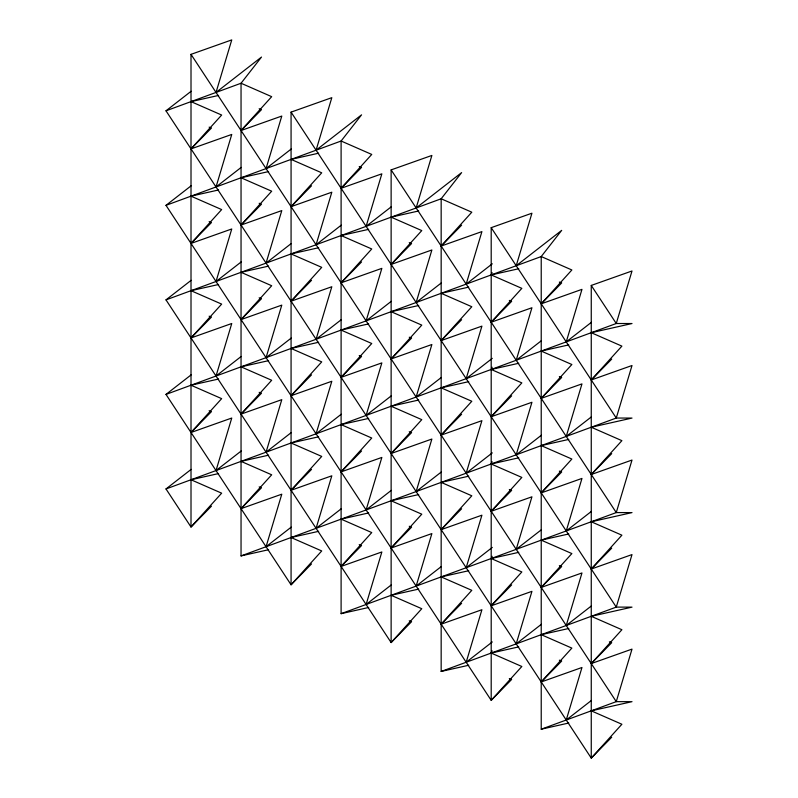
<?xml version="1.0" encoding="UTF-8"?>
<svg xmlns="http://www.w3.org/2000/svg" width="798" height="798" viewBox="0 0 798 798"><rect width="100%" height="100%" fill="white"/><g stroke="black" fill="none" stroke-linecap="round" stroke-linejoin="round"><path stroke-width="1.2" d="M541.363 340.716L516.206 360.277L531.937 307.739L491.199 322.202L521.832 288.357L491.199 274.931L492.147 272.697M541.363 435.249L516.206 454.81L531.937 402.272L491.199 416.736L521.832 382.89L491.199 369.464L492.147 367.23M541.363 529.772L516.206 549.343L531.937 496.805L491.199 511.269L521.832 477.423L491.199 463.997L492.147 461.763M541.363 624.305L516.206 643.876L531.937 591.338L491.199 605.802L521.832 571.957L491.199 558.53L492.147 556.296M191.151 185.784L165.994 205.345L491.199 700.335L521.832 666.49L491.199 653.063L492.147 650.829M241.186 167.4L216.029 186.971L231.759 134.433L191.011 148.887L221.654 115.042L191.011 101.625L218.582 95.431M291.21 149.027L266.063 168.587L281.794 116.049L241.046 130.513L271.679 96.668L241.046 83.241L165.994 110.812L591.258 758.1L611.707 737.222M241.186 261.934L216.029 281.504L231.759 228.966L191.011 243.42L221.654 209.575L191.011 196.158L218.582 189.964M291.21 243.55L266.063 263.121L281.794 210.582L241.046 225.046L271.679 191.201L241.046 177.774L268.607 171.58M341.245 225.176L316.088 244.737L331.818 192.198L291.071 206.662L321.714 172.817L291.071 159.391L318.641 153.196M241.186 356.467L216.029 376.028L231.759 323.499L191.011 337.953L221.654 304.108L191.011 290.691L218.582 284.497M391.269 206.792L366.122 226.353L381.853 173.824L341.105 188.278L371.738 154.433L341.105 141.017L165.994 205.345M291.21 338.083L266.063 357.654L281.794 305.115L241.046 319.579L271.679 285.734L241.046 272.308L268.607 266.113M341.245 319.709L316.088 339.27L331.818 286.731L291.071 301.195L321.714 267.35L291.071 253.924L318.641 247.729M241.186 451L216.029 470.561L231.759 418.032L191.011 432.486L221.654 398.641L191.011 385.225L218.582 379.03M391.269 301.325L366.122 320.886L381.853 268.357L341.105 282.811L371.738 248.966L341.105 235.55L368.666 229.345M291.21 432.616L266.063 452.187L281.794 399.648L241.046 414.112L271.679 380.267L241.046 366.841L268.607 360.646M441.304 282.941L416.147 302.502L431.878 249.974L391.13 264.427L421.773 230.582L391.13 217.166L418.701 210.961M341.245 414.242L316.088 433.803L331.818 381.264L291.071 395.728L321.714 361.883L291.071 348.457L318.641 342.262M492.296 263.809L466.182 284.128L481.912 231.59L441.164 246.043L471.798 212.198L441.164 198.782L165.994 299.878L391.13 642.56L411.588 621.682L409.254 620.804M391.269 395.858L366.122 415.419L381.853 362.891L341.105 377.344L371.738 343.499L341.105 330.083L368.666 323.878M291.21 527.149L266.063 546.72L281.794 494.181L241.046 508.645L271.679 474.8L241.046 461.374L268.607 455.179M441.304 377.474L416.147 397.035L431.878 344.507L391.13 358.96L421.773 325.115L391.13 311.699L418.701 305.494M341.245 508.775L316.088 528.336L331.818 475.798L291.071 490.261L321.714 456.416L291.071 442.99L318.641 436.795M492.296 358.342L466.182 378.661L481.912 326.123L441.164 340.576L471.798 306.731L441.164 293.315L468.725 287.12M391.269 490.391L366.122 509.952L381.853 457.424L341.105 471.877L371.738 438.032L341.105 424.616L368.666 418.411M441.304 472.007L416.147 491.568L431.878 439.04L391.13 453.493L421.773 419.648L391.13 406.232L418.701 400.027M591.398 322.332L566.241 341.893L581.971 289.355L541.224 303.819L571.857 269.973L541.224 256.547L165.994 394.411L291.071 584.794L311.529 563.917M492.296 452.875L466.182 473.194L481.912 420.656L441.164 435.11L471.798 401.264L441.164 387.848L468.725 381.653M391.269 584.924L366.122 604.485L381.853 551.957L341.105 566.41L371.738 532.565L341.105 519.139L368.666 512.944M441.304 566.54L416.147 586.101L431.878 533.573L391.13 548.027L421.773 514.181L391.13 500.765L418.701 494.561M591.398 416.865L566.241 436.426L581.971 383.888L541.224 398.352L571.857 364.506L541.224 351.08L568.784 344.886M492.296 547.408L466.182 567.727L481.912 515.189L441.164 529.643L471.798 495.797L441.164 482.381L468.725 476.187M218.582 473.563L191.011 479.758L221.654 493.174L191.011 527.019L191.011 54.354L231.759 39.9L216.029 92.438L261.495 57.067L241.046 83.241L241.046 555.907L616.265 418.042L632.006 365.514L591.258 379.968L621.891 346.123L591.258 332.706L632.006 323.539L616.265 323.509L165.994 488.945L191.011 527.019L211.47 506.141M591.398 511.398L566.241 530.959L581.971 478.421L541.224 492.885L571.857 459.04L541.224 445.613L568.784 439.419M492.296 641.941L466.182 662.25L481.912 609.722L441.164 624.176L471.798 590.33L441.164 576.914L468.725 570.72M318.641 531.328L291.071 537.523L321.714 550.949L291.071 584.794L291.071 112.129L331.818 97.665L316.088 150.204L361.564 114.842L341.105 141.017L341.105 613.672L616.265 512.575L632.006 460.047L591.258 474.501L621.891 440.656L591.258 427.239L632.006 418.072L616.265 418.042L491.199 227.669L531.937 213.206L516.206 265.744L561.682 230.373L541.224 256.547L541.224 729.212L568.784 723.018M591.398 605.931L566.241 625.492L581.971 572.954L541.224 587.418L571.857 553.573L541.224 540.146L568.784 533.952M441.164 671.447L616.265 607.108L632.006 554.58L591.258 569.034L621.891 535.189L591.258 521.772L632.006 512.605L616.265 512.575L391.13 169.894L431.878 155.44L416.147 207.969L461.623 172.607L441.164 198.782L441.164 671.447L468.725 665.253M591.398 700.464L566.241 720.025L581.971 667.487L541.224 681.951L571.857 648.106L541.224 634.679L568.784 628.485M541.224 729.212L616.265 701.642L632.006 649.113L591.258 663.567L621.891 629.722L591.258 616.305L632.006 607.138L616.265 607.108L291.071 112.129M191.011 148.887L211.47 128.009L209.136 127.131M241.046 130.513L261.495 109.635L259.17 108.747M191.011 243.42L211.47 222.542L209.136 221.664M241.046 225.046L261.495 204.168L259.17 203.281M291.071 206.662L311.529 185.784M191.011 337.953L211.47 317.075L209.136 316.198M341.105 188.278L361.564 167.4L359.23 166.523M241.046 319.579L261.495 298.701L259.17 297.814M291.071 301.195L311.529 280.317M191.011 432.486L211.47 411.608L209.136 410.731M341.105 282.811L361.564 261.934M241.046 414.112L261.495 393.234L259.17 392.347M391.13 264.427L411.588 243.55L409.254 242.672M291.071 395.728L311.529 374.851M441.164 246.043L461.623 225.176M341.105 377.344L361.564 356.467L359.23 355.589M241.046 508.645L261.495 487.768L259.17 486.88M391.13 358.96L411.588 338.083L409.254 337.205M291.071 490.261L311.529 469.384M441.164 340.576L461.623 319.699M341.105 471.877L361.564 451M491.199 322.202L511.648 301.325L509.314 300.437M391.13 453.493L411.588 432.616L409.254 431.738M541.224 303.819L561.682 282.941L559.348 282.053M441.164 435.11L461.623 414.232M341.105 566.41L361.564 545.533L359.23 544.655M491.199 416.736L511.648 395.858M391.13 548.027L411.588 527.149L409.254 526.271M541.224 398.352L561.682 377.474L559.348 376.586M441.164 529.643L461.623 508.765M591.258 379.968L611.707 359.09M491.199 511.269L511.648 490.391L509.314 489.503M541.224 492.885L561.682 472.007L559.348 471.119M441.164 624.176L461.623 603.298M591.258 474.501L611.707 453.623M491.199 605.802L511.648 584.924M541.224 587.418L561.682 566.54L559.348 565.652M591.258 569.034L611.707 548.156M541.224 681.951L561.682 661.073L559.348 660.185M591.258 663.567L611.707 642.689L609.383 641.811M165.994 110.812L191.151 91.251M165.994 299.878L191.151 280.317M165.994 394.411L191.151 374.851M165.994 488.945L191.151 469.384M591.258 285.435L632.006 270.981L616.265 323.509L591.258 285.435L591.258 758.1L621.891 724.255L591.258 710.838L632.006 701.671L616.265 701.642L191.011 54.354M491.199 274.931L518.76 268.736M491.199 369.464L518.76 363.27M491.199 463.997L518.76 457.803M241.046 555.907L268.607 549.712M491.199 558.53L518.76 552.336M418.701 589.094L391.13 595.298L421.773 608.714L391.13 642.56L391.13 169.894M341.105 613.672L368.666 607.478M491.199 653.063L518.76 646.869M509.314 678.569L511.648 679.457L491.199 700.335L491.199 227.669"/></g></svg>
